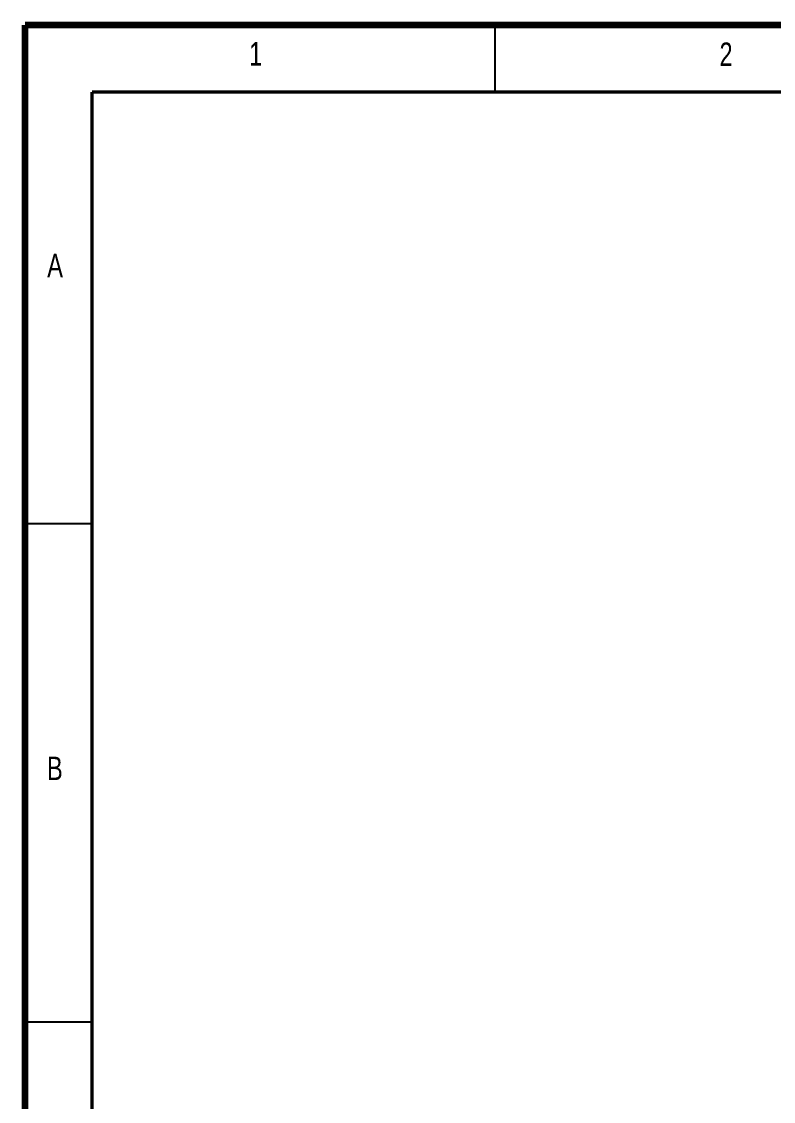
# Model space of a CAD drawing. Extents: x 0 to 420, y 0 to 297.
# Drawn here: x -0.5 to 111.5, y 136.6 to 297.5 of the extents above; entities that cross this region are included whole.
import ezdxf

# ---------------------------------------------------------------- set-up
doc = ezdxf.new("R2010")
doc.units = 0
doc.header["$LTSCALE"] = 23.1
doc.layers.get('0').update_dxf_attribs({"linetype": 'CONTINUOUS'})
doc.styles.add('TEXTSTYLE_2', font='txt', dxfattribs={"width": 0.75})

msp = doc.modelspace()

# ---------------------------------------------------------------- linework, layer by layer
at = {"color": 3, "linetype": 'CONTINUOUS'}
for p, q in [((70, 297), (70, 287)), ((0, 222.75), (10, 222.75)), ((0, 148.5), (10, 148.5))]:
    msp.add_line(p, q, dxfattribs=at)
for points, const_width in [([(0, 0), (0, 297)], 1), ([(0, 297), (420, 297)], 1), ([(10, 10), (10, 287)], 0.5), ([(10, 287), (410, 287)], 0.5)]:
    msp.add_lwpolyline(points, dxfattribs=dict(at, const_width=const_width))

# ---------------------------------------------------------------- texts
at = {"color": 2, "linetype": 'CONTINUOUS', "style": 'TEXTSTYLE_2', "width": 0.75}
for s, p in [('1', (33.412, 290.954)), ('2', (103.492, 290.885)), ('A', (3.319, 259.422)), ('B', (3.288, 184.51))]:
    msp.add_text(s, height=3.5, dxfattribs=at).set_placement(p)

doc.saveas('drawing.dxf')
